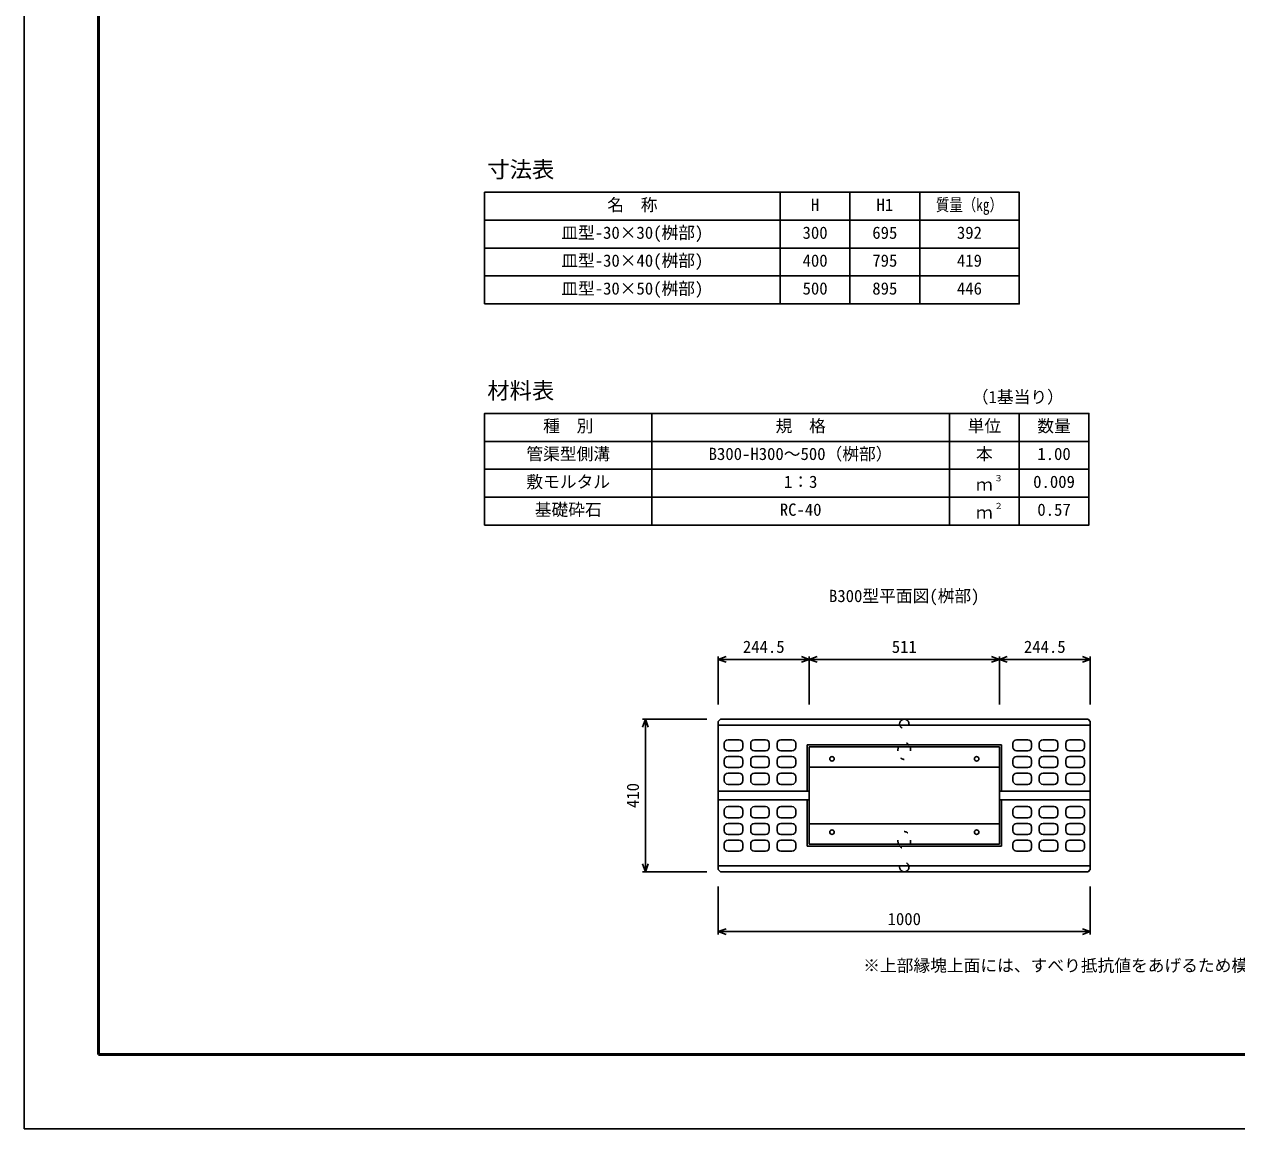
# Model space of a CAD drawing. Units: millimetres, scale not verified. Extents: x -12600 to 12600, y -5940 to 5940.
# Drawn here: x -12600 to -9340, y -5940 to -2970 of the extents above; entities that cross this region are included whole.
import ezdxf
from ezdxf.enums import TextEntityAlignment as Align

# ---------------------------------------------------------------- set-up
doc = ezdxf.new("R2010")
doc.units = ezdxf.units.MM
doc.header["$LTSCALE"] = 40
doc.linetypes.add('DOTTED', pattern=[1.75, 0.25, -1.5])
for name, color, linetype, lineweight in [('0-0_DIM', 7, 'Continuous', 25), ('0-1_Defpoints', 5, 'Continuous', 25), ('0-2_HATCH', 6, 'Continuous', 25), ('0-3_HYO', 3, 'Continuous', 25), ('0-4_HYO2', 4, 'Continuous', 25), ('0-5_OUTLINE', 3, 'Continuous', 25), ('0-6_OUTLINE2', 4, 'DOTTED', 25), ('0-7_TXT', 7, 'Continuous', 25), ('0-8_WAKU', 3, 'Continuous', 25)]:
    doc.layers.add(name, color=color, linetype=linetype, lineweight=lineweight)
doc.styles.add('ＭＳ ゴシック', font='')
doc.styles.get('ＭＳ ゴシック').set_extended_font_data('MS Gothic')

msp = doc.modelspace()

# ---------------------------------------------------------------- linework, layer by layer
at = {"layer": '0-0_DIM'}
for p, q in [((-10733.95, -4670.37), (-10733.95, -4798.87)), ((-10733.95, -4670.37), (-10733.95, -4798.87)), ((-10489.45, -4677.87), (-10733.95, -4677.87)), ((-10489.45, -4670.37), (-10489.45, -4798.87)), ((-9978.45, -4677.87), (-10489.45, -4677.87)), ((-9978.45, -4670.37), (-9978.45, -4798.87)), ((-9978.45, -4677.87), (-9733.95, -4677.87)), ((-9733.95, -4670.37), (-9733.95, -4798.87)), ((-10937.45, -4838.87), (-10764.95, -4838.87)), ((-10929.95, -4838.87), (-10929.95, -5248.87)), ((-10937.45, -5248.87), (-10764.95, -5248.87)), ((-10733.95, -5417.37), (-10733.95, -5288.87)), ((-9733.95, -5417.37), (-9733.95, -5288.87)), ((-10733.95, -5409.87), (-9733.95, -5409.87))]:
    msp.add_line(p, q, dxfattribs=at)
for points in [[(-10712.81, -4685.57), (-10733.95, -4677.87), (-10712.81, -4670.18)], [(-10510.6, -4685.57), (-10489.45, -4677.87), (-10510.6, -4670.18)], [(-10468.31, -4685.57), (-10489.45, -4677.87), (-10468.31, -4670.18)], [(-9999.6, -4685.57), (-9978.45, -4677.87), (-9999.6, -4670.18)], [(-9957.31, -4685.57), (-9978.45, -4677.87), (-9957.31, -4670.18)], [(-9755.1, -4685.57), (-9733.95, -4677.87), (-9755.1, -4670.18)], [(-10922.26, -4860.01), (-10929.95, -4838.87), (-10937.65, -4860.01)], [(-10922.26, -5227.73), (-10929.95, -5248.87), (-10937.65, -5227.73)], [(-10712.81, -5402.18), (-10733.95, -5409.87), (-10712.81, -5417.57)], [(-9755.1, -5402.17), (-9733.95, -5409.87), (-9755.1, -5417.57)]]:
    msp.add_lwpolyline(points, dxfattribs=at)
at = {"layer": '0-1_Defpoints'}
msp.add_lwpolyline([(-12600, -5940), (-4200, -5940), (-4200, 0), (-12600, 0)], close=True, dxfattribs=at)
at = {"layer": '0-2_HATCH'}
for p, q in [((-10717.95, -4903.87), (-10717.95, -4913.87)), ((-10707.95, -4893.87), (-10677.95, -4893.87)), ((-10667.95, -4913.87), (-10667.95, -4903.87)), ((-10646.95, -4903.87), (-10646.95, -4913.87)), ((-10636.95, -4893.87), (-10606.95, -4893.87)), ((-10596.95, -4913.87), (-10596.95, -4903.87)), ((-10575.95, -4903.87), (-10575.95, -4913.87)), ((-10565.95, -4893.87), (-10535.95, -4893.87)), ((-10525.95, -4913.87), (-10525.95, -4903.87)), ((-9941.95, -4903.87), (-9941.95, -4913.87)), ((-9931.95, -4893.87), (-9901.95, -4893.87)), ((-9891.95, -4913.87), (-9891.95, -4903.87)), ((-9870.95, -4903.87), (-9870.95, -4913.87)), ((-9860.95, -4893.87), (-9830.95, -4893.87)), ((-9820.95, -4913.87), (-9820.95, -4903.87)), ((-9799.95, -4903.87), (-9799.95, -4913.87)), ((-9789.95, -4893.87), (-9759.95, -4893.87)), ((-9749.95, -4913.87), (-9749.95, -4903.87)), ((-10717.95, -4948.87), (-10717.95, -4958.87)), ((-10677.95, -4923.87), (-10707.95, -4923.87)), ((-10707.95, -4938.87), (-10677.95, -4938.87)), ((-10667.95, -4958.87), (-10667.95, -4948.87)), ((-10646.95, -4948.87), (-10646.95, -4958.87)), ((-10606.95, -4923.87), (-10636.95, -4923.87)), ((-10636.95, -4938.87), (-10606.95, -4938.87)), ((-10596.95, -4958.87), (-10596.95, -4948.87)), ((-10575.95, -4948.87), (-10575.95, -4958.87)), ((-10535.95, -4923.87), (-10565.95, -4923.87)), ((-10565.95, -4938.87), (-10535.95, -4938.87)), ((-10525.95, -4958.87), (-10525.95, -4948.87)), ((-9941.95, -4948.87), (-9941.95, -4958.87)), ((-9901.95, -4923.87), (-9931.95, -4923.87)), ((-9931.95, -4938.87), (-9901.95, -4938.87)), ((-9891.95, -4958.87), (-9891.95, -4948.87)), ((-9870.95, -4948.87), (-9870.95, -4958.87)), ((-9830.95, -4923.87), (-9860.95, -4923.87)), ((-9860.95, -4938.87), (-9830.95, -4938.87)), ((-9820.95, -4958.87), (-9820.95, -4948.87)), ((-9799.95, -4948.87), (-9799.95, -4958.87)), ((-9759.95, -4923.87), (-9789.95, -4923.87)), ((-9789.95, -4938.87), (-9759.95, -4938.87)), ((-9749.95, -4958.87), (-9749.95, -4948.87)), ((-10677.95, -4968.87), (-10707.95, -4968.87)), ((-10707.95, -4983.87), (-10677.95, -4983.87)), ((-10606.95, -4968.87), (-10636.95, -4968.87)), ((-10636.95, -4983.87), (-10606.95, -4983.87)), ((-10535.95, -4968.87), (-10565.95, -4968.87)), ((-10565.95, -4983.87), (-10535.95, -4983.87)), ((-9901.95, -4968.87), (-9931.95, -4968.87)), ((-9931.95, -4983.87), (-9901.95, -4983.87)), ((-9830.95, -4968.87), (-9860.95, -4968.87)), ((-9860.95, -4983.87), (-9830.95, -4983.87)), ((-9759.95, -4968.87), (-9789.95, -4968.87)), ((-9789.95, -4983.87), (-9759.95, -4983.87)), ((-10717.95, -4993.87), (-10717.95, -5003.87)), ((-10677.95, -5013.87), (-10707.95, -5013.87)), ((-10667.95, -5003.87), (-10667.95, -4993.87)), ((-10646.95, -4993.87), (-10646.95, -5003.87)), ((-10606.95, -5013.87), (-10636.95, -5013.87)), ((-10596.95, -5003.87), (-10596.95, -4993.87)), ((-10575.95, -4993.87), (-10575.95, -5003.87)), ((-10535.95, -5013.87), (-10565.95, -5013.87)), ((-10525.95, -5003.87), (-10525.95, -4993.87)), ((-9941.95, -4993.87), (-9941.95, -5003.87)), ((-9901.95, -5013.87), (-9931.95, -5013.87)), ((-9891.95, -5003.87), (-9891.95, -4993.87)), ((-9870.95, -4993.87), (-9870.95, -5003.87)), ((-9830.95, -5013.87), (-9860.95, -5013.87)), ((-9820.95, -5003.87), (-9820.95, -4993.87)), ((-9799.95, -4993.87), (-9799.95, -5003.87)), ((-9759.95, -5013.87), (-9789.95, -5013.87)), ((-9749.95, -5003.87), (-9749.95, -4993.87)), ((-10717.95, -5083.87), (-10717.95, -5093.87)), ((-10707.95, -5073.87), (-10677.95, -5073.87)), ((-10667.95, -5093.87), (-10667.95, -5083.87)), ((-10646.95, -5083.87), (-10646.95, -5093.87)), ((-10636.95, -5073.87), (-10606.95, -5073.87)), ((-10596.95, -5093.87), (-10596.95, -5083.87)), ((-10575.95, -5083.87), (-10575.95, -5093.87)), ((-10565.95, -5073.87), (-10535.95, -5073.87)), ((-10525.95, -5093.87), (-10525.95, -5083.87)), ((-9941.95, -5083.87), (-9941.95, -5093.87)), ((-9931.95, -5073.87), (-9901.95, -5073.87)), ((-9891.95, -5093.87), (-9891.95, -5083.87)), ((-9870.95, -5083.87), (-9870.95, -5093.87)), ((-9860.95, -5073.87), (-9830.95, -5073.87)), ((-9820.95, -5093.87), (-9820.95, -5083.87)), ((-9799.95, -5083.87), (-9799.95, -5093.87)), ((-9789.95, -5073.87), (-9759.95, -5073.87)), ((-9749.95, -5093.87), (-9749.95, -5083.87)), ((-10677.95, -5103.87), (-10707.95, -5103.87)), ((-10606.95, -5103.87), (-10636.95, -5103.87)), ((-10535.95, -5103.87), (-10565.95, -5103.87)), ((-9901.95, -5103.87), (-9931.95, -5103.87)), ((-9830.95, -5103.87), (-9860.95, -5103.87)), ((-9759.95, -5103.87), (-9789.95, -5103.87)), ((-10717.95, -5128.87), (-10717.95, -5138.87)), ((-10707.95, -5118.87), (-10677.95, -5118.87)), ((-10677.95, -5148.87), (-10707.95, -5148.87)), ((-10667.95, -5138.87), (-10667.95, -5128.87)), ((-10646.95, -5128.87), (-10646.95, -5138.87)), ((-10636.95, -5118.87), (-10606.95, -5118.87)), ((-10606.95, -5148.87), (-10636.95, -5148.87)), ((-10596.95, -5138.87), (-10596.95, -5128.87)), ((-10575.95, -5128.87), (-10575.95, -5138.87)), ((-10565.95, -5118.87), (-10535.95, -5118.87)), ((-10535.95, -5148.87), (-10565.95, -5148.87)), ((-10525.95, -5138.87), (-10525.95, -5128.87)), ((-9941.95, -5128.87), (-9941.95, -5138.87)), ((-9931.95, -5118.87), (-9901.95, -5118.87)), ((-9901.95, -5148.87), (-9931.95, -5148.87)), ((-9891.95, -5138.87), (-9891.95, -5128.87)), ((-9870.95, -5128.87), (-9870.95, -5138.87)), ((-9860.95, -5118.87), (-9830.95, -5118.87)), ((-9830.95, -5148.87), (-9860.95, -5148.87)), ((-9820.95, -5138.87), (-9820.95, -5128.87)), ((-9799.95, -5128.87), (-9799.95, -5138.87)), ((-9789.95, -5118.87), (-9759.95, -5118.87)), ((-9759.95, -5148.87), (-9789.95, -5148.87)), ((-9749.95, -5138.87), (-9749.95, -5128.87)), ((-10717.95, -5173.87), (-10717.95, -5183.87)), ((-10707.95, -5163.87), (-10677.95, -5163.87)), ((-10667.95, -5183.87), (-10667.95, -5173.87)), ((-10646.95, -5173.87), (-10646.95, -5183.87)), ((-10636.95, -5163.87), (-10606.95, -5163.87)), ((-10596.95, -5183.87), (-10596.95, -5173.87)), ((-10575.95, -5173.87), (-10575.95, -5183.87)), ((-10565.95, -5163.87), (-10535.95, -5163.87)), ((-10525.95, -5183.87), (-10525.95, -5173.87)), ((-9941.95, -5173.87), (-9941.95, -5183.87)), ((-9931.95, -5163.87), (-9901.95, -5163.87)), ((-9891.95, -5183.87), (-9891.95, -5173.87)), ((-9870.95, -5173.87), (-9870.95, -5183.87)), ((-9860.95, -5163.87), (-9830.95, -5163.87)), ((-9820.95, -5183.87), (-9820.95, -5173.87)), ((-9799.95, -5173.87), (-9799.95, -5183.87)), ((-9789.95, -5163.87), (-9759.95, -5163.87)), ((-9749.95, -5183.87), (-9749.95, -5173.87)), ((-10677.95, -5193.87), (-10707.95, -5193.87)), ((-10606.95, -5193.87), (-10636.95, -5193.87)), ((-10535.95, -5193.87), (-10565.95, -5193.87)), ((-9901.95, -5193.87), (-9931.95, -5193.87)), ((-9830.95, -5193.87), (-9860.95, -5193.87)), ((-9759.95, -5193.87), (-9789.95, -5193.87))]:
    msp.add_line(p, q, dxfattribs=at)
for centre, start, end in [((-10707.95, -4903.87), 90, 180), ((-10707.95, -4913.87), 180, 270), ((-10677.95, -4903.87), 0, 90), ((-10677.95, -4913.87), 270, 0), ((-10636.95, -4903.87), 90, 180), ((-10636.95, -4913.87), 180, 270), ((-10606.95, -4903.87), 0, 90), ((-10606.95, -4913.87), 270, 0), ((-10565.95, -4903.87), 90, 180), ((-10565.95, -4913.87), 180, 270), ((-10535.95, -4903.87), 0, 90), ((-10535.95, -4913.87), 270, 0), ((-9931.95, -4903.87), 90, 180), ((-9931.95, -4913.87), 180, 270), ((-9901.95, -4903.87), 0, 90), ((-9901.95, -4913.87), 270, 0), ((-9860.95, -4903.87), 90, 180), ((-9860.95, -4913.87), 180, 270), ((-9830.95, -4903.87), 0, 90), ((-9830.95, -4913.87), 270, 0), ((-9789.95, -4903.87), 90, 180), ((-9789.95, -4913.87), 180, 270), ((-9759.95, -4903.87), 0, 90), ((-9759.95, -4913.87), 270, 0), ((-10707.95, -4948.87), 90, 180), ((-10677.95, -4948.87), 0, 90), ((-10636.95, -4948.87), 90, 180), ((-10606.95, -4948.87), 0, 90), ((-10565.95, -4948.87), 90, 180), ((-10535.95, -4948.87), 0, 90), ((-9931.95, -4948.87), 90, 180), ((-9901.95, -4948.87), 0, 90), ((-9860.95, -4948.87), 90, 180), ((-9830.95, -4948.87), 0, 90), ((-9789.95, -4948.87), 90, 180), ((-9759.95, -4948.87), 0, 90), ((-10707.95, -4958.87), 180, 270), ((-10707.95, -4993.87), 90, 180), ((-10677.95, -4958.87), 270, 0), ((-10677.95, -4993.87), 0, 90), ((-10636.95, -4958.87), 180, 270), ((-10636.95, -4993.87), 90, 180), ((-10606.95, -4958.87), 270, 0), ((-10606.95, -4993.87), 0, 90), ((-10565.95, -4958.87), 180, 270), ((-10565.95, -4993.87), 90, 180), ((-10535.95, -4958.87), 270, 0), ((-10535.95, -4993.87), 0, 90), ((-9931.95, -4958.87), 180, 270), ((-9931.95, -4993.87), 90, 180), ((-9901.95, -4958.87), 270, 0), ((-9901.95, -4993.87), 0, 90), ((-9860.95, -4958.87), 180, 270), ((-9860.95, -4993.87), 90, 180), ((-9830.95, -4958.87), 270, 0), ((-9830.95, -4993.87), 0, 90), ((-9789.95, -4958.87), 180, 270), ((-9789.95, -4993.87), 90, 180), ((-9759.95, -4958.87), 270, 0), ((-9759.95, -4993.87), 0, 90), ((-10707.95, -5003.87), 180, 270), ((-10677.95, -5003.87), 270, 0), ((-10636.95, -5003.87), 180, 270), ((-10606.95, -5003.87), 270, 0), ((-10565.95, -5003.87), 180, 270), ((-10535.95, -5003.87), 270, 0), ((-9931.95, -5003.87), 180, 270), ((-9901.95, -5003.87), 270, 0), ((-9860.95, -5003.87), 180, 270), ((-9830.95, -5003.87), 270, 0), ((-9789.95, -5003.87), 180, 270), ((-9759.95, -5003.87), 270, 0), ((-10707.95, -5083.87), 90, 180), ((-10677.95, -5083.87), 0, 90), ((-10636.95, -5083.87), 90, 180), ((-10606.95, -5083.87), 0, 90), ((-10565.95, -5083.87), 90, 180), ((-10535.95, -5083.87), 0, 90), ((-9931.95, -5083.87), 90, 180), ((-9901.95, -5083.87), 0, 90), ((-9860.95, -5083.87), 90, 180), ((-9830.95, -5083.87), 0, 90), ((-9789.95, -5083.87), 90, 180), ((-9759.95, -5083.87), 0, 90), ((-10707.95, -5093.87), 180, 270), ((-10677.95, -5093.87), 270, 0), ((-10636.95, -5093.87), 180, 270), ((-10606.95, -5093.87), 270, 0), ((-10565.95, -5093.87), 180, 270), ((-10535.95, -5093.87), 270, 0), ((-9931.95, -5093.87), 180, 270), ((-9901.95, -5093.87), 270, 0), ((-9860.95, -5093.87), 180, 270), ((-9830.95, -5093.87), 270, 0), ((-9789.95, -5093.87), 180, 270), ((-9759.95, -5093.87), 270, 0), ((-10707.95, -5128.87), 90, 180), ((-10707.95, -5138.87), 180, 270), ((-10677.95, -5128.87), 0, 90), ((-10677.95, -5138.87), 270, 0), ((-10636.95, -5128.87), 90, 180), ((-10636.95, -5138.87), 180, 270), ((-10606.95, -5128.87), 0, 90), ((-10606.95, -5138.87), 270, 0), ((-10565.95, -5128.87), 90, 180), ((-10565.95, -5138.87), 180, 270), ((-10535.95, -5128.87), 0, 90), ((-10535.95, -5138.87), 270, 0), ((-9931.95, -5128.87), 90, 180), ((-9931.95, -5138.87), 180, 270), ((-9901.95, -5128.87), 0, 90), ((-9901.95, -5138.87), 270, 0), ((-9860.95, -5128.87), 90, 180), ((-9860.95, -5138.87), 180, 270), ((-9830.95, -5128.87), 0, 90), ((-9830.95, -5138.87), 270, 0), ((-9789.95, -5128.87), 90, 180), ((-9789.95, -5138.87), 180, 270), ((-9759.95, -5128.87), 0, 90), ((-9759.95, -5138.87), 270, 0), ((-10707.95, -5173.87), 90, 180), ((-10677.95, -5173.87), 0, 90), ((-10636.95, -5173.87), 90, 180), ((-10606.95, -5173.87), 0, 90), ((-10565.95, -5173.87), 90, 180), ((-10535.95, -5173.87), 0, 90), ((-9931.95, -5173.87), 90, 180), ((-9901.95, -5173.87), 0, 90), ((-9860.95, -5173.87), 90, 180), ((-9830.95, -5173.87), 0, 90), ((-9789.95, -5173.87), 90, 180), ((-9759.95, -5173.87), 0, 90), ((-10707.95, -5183.87), 180, 270), ((-10677.95, -5183.87), 270, 0), ((-10636.95, -5183.87), 180, 270), ((-10606.95, -5183.87), 270, 0), ((-10565.95, -5183.87), 180, 270), ((-10535.95, -5183.87), 270, 0), ((-9931.95, -5183.87), 180, 270), ((-9901.95, -5183.87), 270, 0), ((-9860.95, -5183.87), 180, 270), ((-9830.95, -5183.87), 270, 0), ((-9789.95, -5183.87), 180, 270), ((-9759.95, -5183.87), 270, 0)]:
    msp.add_arc(centre, 10, start, end, dxfattribs=at)
at = {"layer": '0-3_HYO'}
for p, q in [((-10567.5, -3421.87), (-10567.5, -3721.87)), ((-10380, -3421.87), (-10380, -3721.87)), ((-10192.5, -3421.87), (-10192.5, -3721.87)), ((-11362.5, -3496.87), (-9925, -3496.87)), ((-10912.5, -4016.65), (-10912.5, -4316.65)), ((-10112.5, -4016.65), (-10112.5, -4316.65)), ((-9925, -4016.65), (-9925, -4316.65)), ((-11362.5, -4091.65), (-9737.5, -4091.65))]:
    msp.add_line(p, q, dxfattribs=at)
for points in [[(-11362.5, -3721.87), (-9925, -3721.87), (-9925, -3421.87), (-11362.5, -3421.87)], [(-11362.5, -4316.65), (-9737.5, -4316.65), (-9737.5, -4016.65), (-11362.5, -4016.65)]]:
    msp.add_lwpolyline(points, close=True, dxfattribs=at)
at = {"layer": '0-4_HYO2'}
for p, q in [((-11362.5, -3571.87), (-9925, -3571.87)), ((-11362.5, -3646.87), (-9925, -3646.87)), ((-11362.5, -4166.65), (-9737.5, -4166.65)), ((-11362.5, -4241.65), (-9737.5, -4241.65))]:
    msp.add_line(p, q, dxfattribs=at)
at = {"layer": '0-5_OUTLINE'}
for p, q in [((-10733.95, -4844.87), (-10727.95, -4838.87)), ((-10733.95, -4844.87), (-10733.95, -5242.87)), ((-9733.95, -4854.87), (-10733.95, -4854.87)), ((-9739.95, -4838.87), (-10727.95, -4838.87)), ((-9739.95, -4838.87), (-9733.95, -4844.87)), ((-9733.95, -4844.87), (-9733.95, -5242.87)), ((-9733.95, -5232.87), (-10733.95, -5232.87)), ((-10733.95, -5242.87), (-10727.95, -5248.87)), ((-9739.95, -5248.87), (-9733.95, -5242.87)), ((-10727.95, -5248.87), (-9739.95, -5248.87))]:
    msp.add_line(p, q, dxfattribs=at)
at = {"layer": '0-6_OUTLINE2'}
for p, q in [((-10250.95, -4923.87), (-10246.45, -4851.37)), ((-10216.95, -4923.87), (-10221.45, -4851.37)), ((-10250.95, -5163.87), (-10246.45, -5236.37)), ((-10216.95, -5163.87), (-10221.45, -5236.37))]:
    msp.add_line(p, q, dxfattribs=at)
at = {"layer": '0-6_OUTLINE2', "linetype": 'Continuous'}
for p, q in [((-10495.45, -4907.37), (-9972.45, -4907.37)), ((-10495.45, -4907.37), (-10495.45, -5031.87)), ((-10489.45, -4913.37), (-10489.45, -5174.37)), ((-9972.45, -4907.37), (-9972.45, -5031.87)), ((-10489.45, -4967.37), (-9978.45, -4967.37)), ((-10733.95, -5031.87), (-10489.45, -5031.87)), ((-9978.45, -5031.87), (-9733.95, -5031.87)), ((-10733.95, -5055.87), (-10489.45, -5055.87)), ((-10495.45, -5055.87), (-10495.45, -5180.37)), ((-9978.45, -5055.87), (-9733.95, -5055.87)), ((-9972.45, -5055.87), (-9972.45, -5180.37)), ((-10489.45, -5120.37), (-9978.45, -5120.37)), ((-10495.45, -5180.37), (-9972.45, -5180.37)), ((-10489.45, -5174.37), (-9978.45, -5174.37))]:
    msp.add_line(p, q, dxfattribs=at)
msp.add_lwpolyline([(-10489.45, -4913.37), (-9978.45, -4913.37), (-9978.45, -5174.37)], dxfattribs=at)
for centre in [(-10428.45, -4945.37), (-10039.45, -4945.37), (-10428.45, -5142.37), (-10039.45, -5142.37)]:
    msp.add_circle(centre, 6, dxfattribs=at)
for centre, start, end in [((-10233.95, -4851.37), 343.7398, 196.2602), ((-10233.95, -5236.37), 163.7398, 16.2602)]:
    msp.add_arc(centre, 12.5, start, end, dxfattribs=at)
at = {"layer": '0-6_OUTLINE2'}
for centre, start, end in [((-10233.95, -4851.37), 196.2602, 343.7398), ((-10233.95, -5236.37), 16.2602, 163.7398)]:
    msp.add_arc(centre, 12.5, start, end, dxfattribs=at)
for centre, major_axis in [((-10233.95, -4923.87), (0, -22.95)), ((-10233.95, -5163.87), (0, 22.95))]:
    msp.add_ellipse(centre, major_axis=major_axis, ratio=0.740741, dxfattribs=at)
at = {"layer": '0-8_WAKU', "lineweight": 50}
msp.add_lwpolyline([(-12400, -5740), (-4400, -5740), (-4400, -200), (-12400, -200)], close=True, dxfattribs=at)

# ---------------------------------------------------------------- texts
at = {"layer": '0-0_DIM', "style": 'ＭＳ ゴシック'}
for s, p in [('244.5', (-10667.95, -4670.37)), ('511', (-10267.7, -4670.37)), ('244.5', (-9912.45, -4670.37)), ('1000', (-10278.95, -5402.37))]:
    msp.add_text(s, height=32.99, dxfattribs=at).set_placement(p, align=Align.BOTTOM_LEFT)
msp.add_text('410', height=32.99, rotation=90, dxfattribs=at).set_placement((-10937.45, -5077.62), align=Align.BOTTOM_LEFT)
at = {"layer": '0-7_TXT', "style": 'ＭＳ ゴシック'}
for s, height, p in [('寸法表', 43.99, (-11355, -3395.62)), ('名\u3000称', 32.99, (-11032.5, -3481.87)), ('H', 32.99, (-10485, -3481.87)), ('H1', 32.99, (-10308.75, -3481.87)), ('皿型-30×30(桝部)', 32.99, (-11156.25, -3556.87)), ('300', 32.99, (-10507.5, -3556.87)), ('695', 32.99, (-10320, -3556.87)), ('392', 32.99, (-10092.5, -3556.87)), ('皿型-30×40(桝部)', 32.99, (-11156.25, -3631.87)), ('400', 32.99, (-10507.5, -3631.87)), ('795', 32.99, (-10320, -3631.87)), ('419', 32.99, (-10092.5, -3631.87)), ('皿型-30×50(桝部)', 32.99, (-11156.25, -3706.87)), ('500', 32.99, (-10507.5, -3706.87)), ('895', 32.99, (-10320, -3706.87)), ('446', 32.99, (-10092.5, -3706.87)), ('材料表', 43.99, (-11355, -3990.4)), ('（1基当り）', 32.99, (-10052.5, -3998.65)), ('種\u3000別', 32.99, (-11205, -4076.65)), ('規\u3000格', 32.99, (-10580, -4076.65)), ('単位', 32.99, (-10063.75, -4076.65)), ('数量', 32.99, (-9876.25, -4076.65)), ('管渠型側溝', 32.99, (-11250, -4151.65)), ('B300-H300～500（桝部）', 32.99, (-10760, -4151.65)), ('本', 32.99, (-10041.25, -4151.65)), ('1.00', 32.99, (-9876.25, -4151.65)), ('敷モルタル', 32.99, (-11250, -4226.65)), ('1：3', 32.99, (-10557.5, -4226.65)), ('ｍ', 32.99, (-10041.25, -4234.15)), ('３', 16.5, (-9992.09, -4203.87)), ('0.009', 32.99, (-9887.5, -4226.65)), ('基礎砕石', 32.99, (-11227.5, -4301.65)), ('RC-40', 32.99, (-10568.75, -4301.65)), ('２', 16.5, (-9992.09, -4278.87)), ('0.57', 32.99, (-9876.25, -4301.65)), ('ｍ', 32.99, (-10041.25, -4309.15)), ('B300型平面図(桝部)', 32.99, (-10436.45, -4533.7)), ('※上部縁塊上面には、すべり抵抗値をあげるため模様を付す。', 32.99, (-10344.42, -5527.24))]:
    msp.add_text(s, height=height, dxfattribs=at).set_placement(p, align=Align.BOTTOM_LEFT)
at = {"layer": '0-7_TXT', "style": 'ＭＳ ゴシック', "width": 0.8}
msp.add_text('質量（kg）', height=32.99, dxfattribs=at).set_placement((-10148.75, -3481.87), align=Align.BOTTOM_LEFT)

doc.saveas('drawing.dxf')
